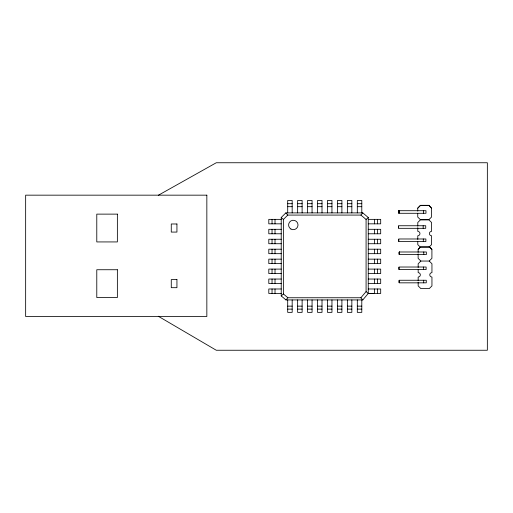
<?xml version="1.0" encoding="UTF-8"?>
<svg xmlns="http://www.w3.org/2000/svg" width="513" height="513" viewBox="0 0 513 513"><rect width="100%" height="100%" fill="white"/><g stroke="black" fill="none" stroke-linecap="round" stroke-linejoin="round"><path stroke-width="0.77" d="M398.742 213.062L398.928 210.708L425.976 210.708L425.976 213.286L398.934 213.286L398.928 210.708L398.934 213.286M398.498 228.099L398.684 225.746L425.732 225.746L425.732 228.323L398.691 228.323L398.498 225.983M398.652 241.334L398.838 238.981L425.886 238.981L425.886 241.559L398.845 241.559L398.652 239.218M399.12 254.339L399.306 251.986L426.361 251.986L426.361 254.563L399.313 254.563L399.306 251.986L399.313 254.563L399.12 252.223M398.883 269.376L399.069 267.023L426.117 267.023L426.117 269.601L399.076 269.601L398.883 267.26M399.031 282.612L399.223 280.258L426.271 280.258L426.271 282.836L399.229 282.836L399.031 280.496M366.083 219.449L360.895 215.075L287.78 215.075L283.407 219.449L283.407 293.968L287.883 297.752L360.895 297.752L366.083 291.602L366.083 219.449L368.257 217.506L362.8 212.895L285.837 212.895L281.227 217.506L281.227 295.943L285.946 299.925L362.8 299.925L368.257 293.455L368.257 217.506M360.895 215.075L362.8 212.895M285.946 299.925L287.883 297.752M417.742 211.119L417.742 208.156L420.48 205.328L428.836 205.328L431.523 208.156L431.523 217.05L428.81 219.769L420.5 219.782L417.787 222.495L417.787 226.201M418.127 252.402L418.127 249.433L420.32 247.17M417.742 208.156L420.48 205.38L428.836 205.38L431.523 208.156M418.127 249.433L420.865 246.657L429.221 246.657L431.908 249.433L431.908 258.334L429.195 261.046M420.878 261.059L418.166 263.772L418.166 267.478M281.227 295.943L283.407 293.968M158.305 195.28L216.281 162.749L487.35 162.749L487.35 350.251L216.281 350.251L158.261 316.239M287.697 203.706L292.173 203.706M297.643 203.706L302.119 203.706M307.588 203.706L312.064 203.706M317.534 203.706L322.01 203.706M327.48 203.706L331.956 203.706M337.426 203.706L341.902 203.706M347.372 203.706L351.847 203.706M357.317 203.706L361.793 203.706M287.697 206.681L292.173 206.681M297.643 206.681L302.119 206.681M307.588 206.681L312.064 206.681M317.534 206.681L322.01 206.681M327.48 206.681L331.956 206.681M337.426 206.681L341.902 206.681M347.372 206.681L351.847 206.681M357.317 206.681L361.793 206.681M281.227 219.359L268.799 219.359L268.799 223.835L281.227 223.835M368.257 219.359L380.691 219.359L380.691 223.835L368.257 223.835M281.227 229.305L268.799 229.305L268.799 233.781L281.227 233.781M368.257 229.305L380.691 229.305L380.691 233.781L368.257 233.781M281.227 239.25L268.799 239.25L268.799 243.726L281.227 243.726M368.257 239.25L380.691 239.25L380.691 243.726L368.257 243.726M281.227 249.203L268.799 249.203L268.799 253.672L281.227 253.672M368.257 249.203L380.691 249.203L380.691 253.672L368.257 253.672M281.227 259.148L268.799 259.148L268.799 263.624L281.227 263.624M368.257 259.148L380.691 259.148L380.691 263.624L368.257 263.624M281.227 269.094L268.799 269.094L268.799 273.57L281.227 273.57M368.257 269.094L380.691 269.094L380.691 273.57L368.257 273.57M281.227 279.04L268.799 279.04L268.799 283.516L281.227 283.516M368.257 279.04L380.691 279.04L380.691 283.516L368.257 283.516M281.227 288.986L268.799 288.986L268.799 293.462L281.227 293.462M368.257 288.986L380.691 288.986L380.691 293.462L368.257 293.462L366.083 291.602M287.697 306.139L292.173 306.139M297.643 306.139L302.119 306.139M307.588 306.139L312.064 306.139M317.534 306.139L322.01 306.139M327.48 306.139L331.956 306.139M337.426 306.139L341.902 306.139M347.372 306.139L351.847 306.139M357.317 306.139L361.793 306.139M287.697 309.115L292.173 309.115M297.643 309.115L302.119 309.115M307.588 309.115L312.064 309.115M317.534 309.115L322.01 309.115M327.48 309.115L331.956 309.115M337.426 309.115L341.902 309.115M347.372 309.115L351.847 309.115M357.317 309.115L361.793 309.115M368.257 293.455L374.471 293.462L374.471 288.986M281.227 217.506L283.407 219.449M429.221 246.657L431.908 249.433M285.837 212.895L287.78 215.075M360.895 297.752L362.8 299.925M398.742 210.946L398.87 212.504M423.783 251.986L423.783 254.563M423.693 280.258L423.693 282.836M423.546 267.023L423.546 269.601M423.398 210.708L423.398 213.286M423.315 238.981L423.315 241.559M423.161 225.746L423.161 228.323M418.166 269.703L418.166 272.666A2.167 2.167 0 0 1 420.339 274.84A2.167 2.167 0 0 1 418.166 277.007L418.166 280.714M418.166 282.201L418.166 285.908L420.878 288.62L429.234 288.62L431.946 285.908L431.946 277.007A2.167 2.167 0 0 1 429.779 274.84A2.167 2.167 0 0 1 431.946 272.666L431.946 263.772L429.234 261.059L420.84 261.046L418.127 258.334L418.127 253.884M417.742 213.344L417.742 217.05L420.455 219.769L428.81 219.769L431.568 222.495L431.568 231.389A2.167 2.167 0 0 0 429.394 233.562A2.167 2.167 0 0 0 431.568 235.73L431.568 244.63L428.855 247.343L420.5 247.343L417.787 244.63L417.787 241.661M417.787 227.682L417.787 231.389A2.167 2.167 0 0 1 419.955 233.562A2.167 2.167 0 0 1 417.787 235.73L417.787 239.436M377.446 219.359L377.446 223.835M377.446 229.305L377.446 233.781M377.446 239.25L377.446 243.726M377.446 249.203L377.446 253.672M377.446 259.148L377.446 263.624M377.446 269.094L377.446 273.57M377.446 279.04L377.446 283.516M377.446 288.986L377.446 293.462M374.471 219.359L374.471 223.835M374.471 229.305L374.471 233.781M374.471 239.25L374.471 243.726M374.471 249.203L374.471 253.672M374.471 259.148L374.471 263.624M374.471 269.094L374.471 273.57M374.471 279.04L374.471 283.516M361.793 212.895L361.793 200.461L357.317 200.461L357.317 212.895M361.793 299.925L361.793 312.359L357.317 312.359L357.317 299.925M351.847 212.895L351.847 200.461L347.372 200.461L347.372 212.895M351.847 299.925L351.847 312.359L347.372 312.359L347.372 299.925M341.902 212.895L341.902 200.461L337.426 200.461L337.426 212.895M341.902 299.925L341.902 312.359L337.426 312.359L337.426 299.925M331.956 212.895L331.956 200.461L327.48 200.461L327.48 212.895M331.956 299.925L331.956 312.359L327.48 312.359L327.48 299.925M322.01 212.895L322.01 200.461L317.534 200.461L317.534 212.895M322.01 299.925L322.01 312.359L317.534 312.359L317.534 299.925M312.064 212.895L312.064 200.461L307.588 200.461L307.588 212.895M312.064 299.925L312.064 312.359L307.588 312.359L307.588 299.925M302.119 212.895L302.119 200.461L297.643 200.461L297.643 212.895M302.119 299.925L302.119 312.359L297.643 312.359L297.643 299.925M292.173 212.895L292.173 200.461L287.697 200.461L287.697 212.895M292.173 299.925L292.173 312.359L287.697 312.359L287.697 299.925M275.013 219.359L275.013 223.835M275.013 229.305L275.013 233.781M275.013 239.25L275.013 243.726M275.013 249.203L275.013 253.672M275.013 259.148L275.013 263.624M275.013 269.094L275.013 273.57M275.013 279.04L275.013 283.516M275.013 288.986L275.013 293.462M272.044 219.359L272.044 223.835M272.044 229.305L272.044 233.781M272.044 239.25L272.044 243.726M272.044 249.203L272.044 253.672M272.044 259.148L272.044 263.624M272.044 269.094L272.044 273.57M272.044 279.04L272.044 283.516M272.044 288.986L272.044 293.462M206.842 195.164L25.65 195.164L25.65 316.502L206.842 316.502L206.842 195.164M117.368 214.126L96.784 214.126L96.784 241.931L117.368 241.931L117.368 214.126M176.934 223.982L171.271 223.982L171.271 232.075L176.934 232.075L176.934 223.982M117.368 269.735L96.784 269.735L96.784 297.54L117.368 297.54L117.368 269.735M176.934 279.591L171.271 279.591L171.271 287.684L176.934 287.684L176.934 279.591M290.942 229.061A4.726 4.726 0 0 0 298.027 224.97A4.726 4.726 0 0 0 290.942 220.879A4.726 4.726 0 0 0 290.942 229.061"/></g></svg>
